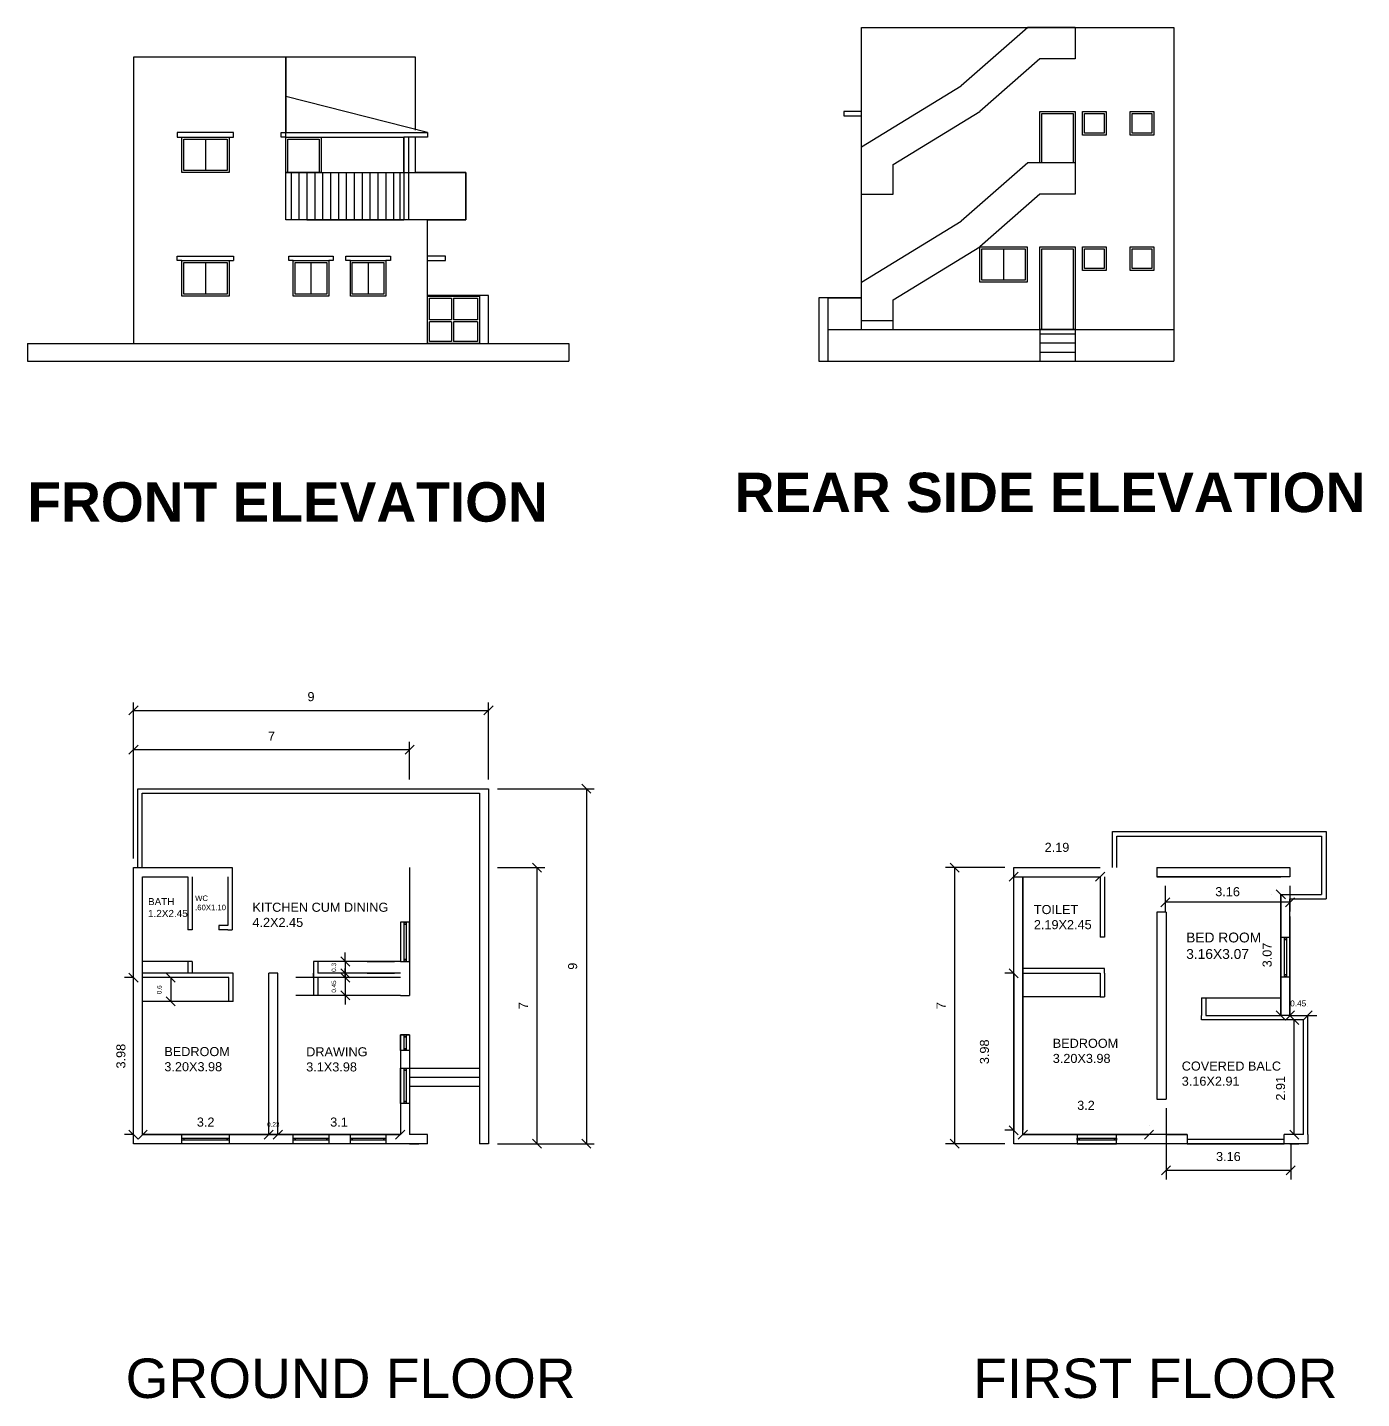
# Model space of a CAD drawing. Header units: metres. Extents: x 1729.3 to 1801.5, y 1634.4 to 1669.2.
# Drawn here: x 1729.34 to 1763.16, y 1634.41 to 1669.17 of the extents above; entities that cross this region are included whole.
import ezdxf

# ---------------------------------------------------------------- set-up
doc = ezdxf.new("R2010")
doc.units = ezdxf.units.M
for name, color, linetype in [('0.45', 3, 'Continuous'), ('BORDER', 1, 'Continuous'), ('DOOR', 4, 'Continuous'), ('ELE W', 2, 'Continuous'), ('grill', 171, 'Continuous'), ('PLAN W', 5, 'Continuous')]:
    doc.layers.add(name, color=color, linetype=linetype)
doc.styles.get("Standard").update_dxf_attribs({"font": 'arial.ttf'})
doc.dimstyles.new('ISO-25', dxfattribs={"dimtxt": 2.5, "dimasz": 2.5, "dimexe": 1.25, "dimexo": 0.625, "dimtad": 1, "dimtxsty": 'Standard', "dimcen": 2.5, "dimadec": 0, "dimazin": 0, "dimtfac": 1, "dimtmove": 0, "dimatfit": 3, "dimfxl": 1, "dimarcsym": 0})

# ---------------------------------------------------------------- blocks, each defined once
blk = doc.blocks.new('_Oblique')
at = {"color": 0, "linetype": 'ByBlock', "lineweight": -2}
blk.add_line((-0.5, -0.5), (0.5, 0.5), dxfattribs=at)
blk = doc.blocks.new('*D1')
at = {"color": 0, "lineweight": -2, "transparency": 16777216}
for p, q in [((1741.255, 1649.872), (1743.706, 1649.872)), ((1743.506, 1649.872), (1743.506, 1640.872)), ((1741.255, 1640.872), (1743.706, 1640.872))]:
    blk.add_line(p, q, dxfattribs=at)
at = {"layer": 'Defpoints', "color": 0, "transparency": 16777216}
for p in [(1741.025, 1649.872), (1741.025, 1640.872), (1743.506, 1640.872)]:
    blk.add_point(p, dxfattribs=at)
at = {"color": 0, "linetype": 'ByBlock', "lineweight": -2, "transparency": 16777216, "xscale": 0.23, "yscale": 0.23, "zscale": 0.23}
for p, rotation in [((1743.506, 1649.872), 90), ((1743.506, 1640.872), 270)]:
    blk.add_blockref('_Oblique', p, dxfattribs=dict(at, rotation=rotation))
at = {"color": 0, "transparency": 16777216, "insert": (1743.159, 1645.372), "char_height": 0.23, "attachment_point": 5, "rotation": 90}
blk.add_mtext('9', dxfattribs=at)
blk = doc.blocks.new('*D2')
at = {"color": 0, "lineweight": -2, "transparency": 16777216}
for p, q in [((1741.255, 1647.872), (1742.453, 1647.872)), ((1742.253, 1647.872), (1742.253, 1640.872)), ((1741.255, 1640.872), (1742.453, 1640.872))]:
    blk.add_line(p, q, dxfattribs=at)
at = {"layer": 'Defpoints', "color": 0, "transparency": 16777216}
for p in [(1741.025, 1647.872), (1741.025, 1640.872), (1742.253, 1640.872)]:
    blk.add_point(p, dxfattribs=at)
at = {"color": 0, "linetype": 'ByBlock', "lineweight": -2, "transparency": 16777216, "xscale": 0.23, "yscale": 0.23, "zscale": 0.23}
for p, rotation in [((1742.253, 1647.872), 90), ((1742.253, 1640.872), 270)]:
    blk.add_blockref('_Oblique', p, dxfattribs=dict(at, rotation=rotation))
at = {"color": 0, "transparency": 16777216, "insert": (1741.908, 1644.372), "char_height": 0.23, "attachment_point": 5, "rotation": 90}
blk.add_mtext('7', dxfattribs=at)
blk = doc.blocks.new('*D3')
at = {"color": 0, "lineweight": -2, "transparency": 16777216}
for p, q in [((1732.025, 1648.102), (1732.025, 1652.058)), ((1732.025, 1651.858), (1741.025, 1651.858)), ((1741.025, 1650.102), (1741.025, 1652.058))]:
    blk.add_line(p, q, dxfattribs=at)
at = {"layer": 'Defpoints', "color": 0, "transparency": 16777216}
for p in [(1741.025, 1651.858), (1741.025, 1649.872), (1732.025, 1647.872)]:
    blk.add_point(p, dxfattribs=at)
at = {"color": 0, "linetype": 'ByBlock', "lineweight": -2, "transparency": 16777216, "xscale": 0.23, "yscale": 0.23, "zscale": 0.23, "rotation": 180}
blk.add_blockref('_Oblique', (1732.025, 1651.858), dxfattribs=at)
at = {"color": 0, "linetype": 'ByBlock', "lineweight": -2, "transparency": 16777216, "xscale": 0.23, "yscale": 0.23, "zscale": 0.23}
blk.add_blockref('_Oblique', (1741.025, 1651.858), dxfattribs=at)
at = {"color": 0, "transparency": 16777216, "insert": (1736.525, 1652.205), "char_height": 0.23, "attachment_point": 5}
blk.add_mtext('9', dxfattribs=at)
blk = doc.blocks.new('*D4')
at = {"color": 0, "lineweight": -2, "transparency": 16777216}
for p, q in [((1732.025, 1650.102), (1732.025, 1651.062)), ((1739.025, 1650.862), (1732.025, 1650.862)), ((1739.025, 1650.102), (1739.025, 1651.062))]:
    blk.add_line(p, q, dxfattribs=at)
at = {"layer": 'Defpoints', "color": 0, "transparency": 16777216}
for p in [(1732.025, 1650.862), (1732.025, 1649.872), (1739.025, 1649.872)]:
    blk.add_point(p, dxfattribs=at)
at = {"color": 0, "linetype": 'ByBlock', "lineweight": -2, "transparency": 16777216, "xscale": 0.23, "yscale": 0.23, "zscale": 0.23, "rotation": 180}
blk.add_blockref('_Oblique', (1732.025, 1650.862), dxfattribs=at)
at = {"color": 0, "linetype": 'ByBlock', "lineweight": -2, "transparency": 16777216, "xscale": 0.23, "yscale": 0.23, "zscale": 0.23}
blk.add_blockref('_Oblique', (1739.025, 1650.862), dxfattribs=at)
at = {"color": 0, "transparency": 16777216, "insert": (1735.525, 1651.207), "char_height": 0.23, "attachment_point": 5}
blk.add_mtext('7', dxfattribs=at)
blk = doc.blocks.new('*D6')
at = {"color": 0, "lineweight": -2, "transparency": 16777216}
for p, q in [((1732.025, 1645.082), (1731.795, 1645.082)), ((1732.025, 1641.102), (1732.025, 1645.082)), ((1732.025, 1641.102), (1731.795, 1641.102))]:
    blk.add_line(p, q, dxfattribs=at)
at = {"layer": 'Defpoints', "color": 0, "transparency": 16777216}
for p in [(1732.025, 1645.082), (1732.255, 1645.082), (1732.255, 1641.102)]:
    blk.add_point(p, dxfattribs=at)
at = {"color": 0, "linetype": 'ByBlock', "lineweight": -2, "transparency": 16777216, "xscale": 0.23, "yscale": 0.23, "zscale": 0.23}
for p, rotation in [((1732.025, 1645.082), 90), ((1732.025, 1641.102), 270)]:
    blk.add_blockref('_Oblique', p, dxfattribs=dict(at, rotation=rotation))
at = {"color": 0, "transparency": 16777216, "insert": (1731.707, 1643.092), "char_height": 0.23, "attachment_point": 5, "rotation": 90}
blk.add_mtext('3.98', dxfattribs=at)
blk = doc.blocks.new('*D7')
at = {"color": 0, "lineweight": -2, "transparency": 16777216}
for p, q in [((1732.255, 1641.332), (1732.255, 1641.332)), ((1732.255, 1641.102), (1735.455, 1641.102)), ((1735.455, 1641.332), (1735.455, 1641.332))]:
    blk.add_line(p, q, dxfattribs=at)
at = {"layer": 'Defpoints', "color": 0, "transparency": 16777216}
for p in [(1732.255, 1641.102), (1735.455, 1641.102), (1735.455, 1641.102)]:
    blk.add_point(p, dxfattribs=at)
at = {"color": 0, "linetype": 'ByBlock', "lineweight": -2, "transparency": 16777216, "xscale": 0.23, "yscale": 0.23, "zscale": 0.23, "rotation": 180}
blk.add_blockref('_Oblique', (1732.255, 1641.102), dxfattribs=at)
at = {"color": 0, "linetype": 'ByBlock', "lineweight": -2, "transparency": 16777216, "xscale": 0.23, "yscale": 0.23, "zscale": 0.23}
blk.add_blockref('_Oblique', (1735.455, 1641.102), dxfattribs=at)
at = {"color": 0, "transparency": 16777216, "insert": (1733.855, 1641.419), "char_height": 0.23, "attachment_point": 5}
blk.add_mtext('3.2', dxfattribs=at)
blk = doc.blocks.new('*D8')
at = {"color": 0, "lineweight": -2, "transparency": 16777216}
for p, q in [((1735.455, 1641.102), (1735.225, 1641.102)), ((1735.455, 1641.102), (1735.455, 1641.332)), ((1735.455, 1641.102), (1735.685, 1641.102)), ((1735.685, 1641.332), (1735.685, 1641.332)), ((1735.685, 1641.102), (1735.915, 1641.102))]:
    blk.add_line(p, q, dxfattribs=at)
at = {"layer": 'Defpoints', "color": 0, "transparency": 16777216}
for p in [(1735.685, 1641.102), (1735.685, 1641.102), (1735.455, 1640.872)]:
    blk.add_point(p, dxfattribs=at)
at = {"color": 0, "linetype": 'ByBlock', "lineweight": -2, "transparency": 16777216, "xscale": 0.23, "yscale": 0.23, "zscale": 0.23}
blk.add_blockref('_Oblique', (1735.455, 1641.102), dxfattribs=at)
at = {"color": 0, "linetype": 'ByBlock', "lineweight": -2, "transparency": 16777216, "xscale": 0.23, "yscale": 0.23, "zscale": 0.23, "rotation": 180}
blk.add_blockref('_Oblique', (1735.685, 1641.102), dxfattribs=at)
at = {"color": 0, "transparency": 16777216, "insert": (1735.57, 1641.361), "char_height": 0.115, "attachment_point": 5}
blk.add_mtext('0.23', dxfattribs=at)
blk = doc.blocks.new('*D9')
at = {"color": 0, "lineweight": -2, "transparency": 16777216}
for p, q in [((1735.685, 1641.332), (1735.685, 1641.332)), ((1735.685, 1641.102), (1738.785, 1641.102)), ((1738.785, 1641.332), (1738.785, 1641.332))]:
    blk.add_line(p, q, dxfattribs=at)
at = {"layer": 'Defpoints', "color": 0, "transparency": 16777216}
for p in [(1735.685, 1641.102), (1738.785, 1641.102), (1738.785, 1641.102)]:
    blk.add_point(p, dxfattribs=at)
at = {"color": 0, "linetype": 'ByBlock', "lineweight": -2, "transparency": 16777216, "xscale": 0.23, "yscale": 0.23, "zscale": 0.23, "rotation": 180}
blk.add_blockref('_Oblique', (1735.685, 1641.102), dxfattribs=at)
at = {"color": 0, "linetype": 'ByBlock', "lineweight": -2, "transparency": 16777216, "xscale": 0.23, "yscale": 0.23, "zscale": 0.23}
blk.add_blockref('_Oblique', (1738.785, 1641.102), dxfattribs=at)
at = {"color": 0, "transparency": 16777216, "insert": (1737.235, 1641.419), "char_height": 0.23, "attachment_point": 5}
blk.add_mtext('3.1', dxfattribs=at)
blk = doc.blocks.new('*D10')
at = {"color": 0, "lineweight": -2, "transparency": 16777216}
for p, q in [((1732.755, 1645.082), (1732.738, 1645.082)), ((1732.968, 1645.082), (1732.968, 1644.482)), ((1732.755, 1644.482), (1732.738, 1644.482))]:
    blk.add_line(p, q, dxfattribs=at)
at = {"layer": 'Defpoints', "color": 0, "transparency": 16777216}
for p in [(1732.985, 1645.082), (1732.968, 1644.482), (1732.985, 1644.482)]:
    blk.add_point(p, dxfattribs=at)
at = {"color": 0, "linetype": 'ByBlock', "lineweight": -2, "transparency": 16777216, "xscale": 0.23, "yscale": 0.23, "zscale": 0.23}
for p, rotation in [((1732.968, 1645.082), 90), ((1732.968, 1644.482), 270)]:
    blk.add_blockref('_Oblique', p, dxfattribs=dict(at, rotation=rotation))
at = {"color": 0, "transparency": 16777216, "insert": (1732.68, 1644.775), "char_height": 0.115, "attachment_point": 5, "rotation": 90}
blk.add_mtext('0.6', dxfattribs=at)
blk = doc.blocks.new('*D11')
at = {"color": 0, "lineweight": -2, "transparency": 16777216}
for p, q in [((1737.395, 1645.082), (1737.395, 1645.312)), ((1736.77, 1645.082), (1736.145, 1645.082)), ((1737.395, 1645.082), (1737.395, 1644.632)), ((1736.77, 1644.632), (1736.145, 1644.632)), ((1737.395, 1644.632), (1737.395, 1644.402))]:
    blk.add_line(p, q, dxfattribs=at)
at = {"layer": 'Defpoints', "color": 0, "transparency": 16777216}
for p in [(1737.395, 1645.082), (1737.395, 1644.632), (1737.395, 1644.632)]:
    blk.add_point(p, dxfattribs=at)
at = {"color": 0, "linetype": 'ByBlock', "lineweight": -2, "transparency": 16777216, "xscale": 0.23, "yscale": 0.23, "zscale": 0.23}
for p, rotation in [((1737.395, 1645.082), 270), ((1737.395, 1644.632), 90)]:
    blk.add_blockref('_Oblique', p, dxfattribs=dict(at, rotation=rotation))
at = {"color": 0, "transparency": 16777216, "insert": (1737.106, 1644.857), "char_height": 0.115, "attachment_point": 5, "rotation": 90}
blk.add_mtext('0.45', dxfattribs=at)
blk = doc.blocks.new('*D12')
at = {"color": 0, "lineweight": -2, "transparency": 16777216}
for p, q in [((1737.395, 1645.492), (1737.395, 1645.722)), ((1737.395, 1645.492), (1737.395, 1645.192)), ((1737.947, 1645.492), (1738.645, 1645.492)), ((1737.395, 1645.192), (1737.395, 1644.962)), ((1737.947, 1645.192), (1738.645, 1645.192))]:
    blk.add_line(p, q, dxfattribs=at)
at = {"layer": 'Defpoints', "color": 0, "transparency": 16777216}
for p in [(1737.322, 1645.492), (1737.322, 1645.192), (1737.395, 1645.192)]:
    blk.add_point(p, dxfattribs=at)
at = {"color": 0, "linetype": 'ByBlock', "lineweight": -2, "transparency": 16777216, "xscale": 0.23, "yscale": 0.23, "zscale": 0.23}
for p, rotation in [((1737.395, 1645.492), 270), ((1737.395, 1645.192), 90)]:
    blk.add_blockref('_Oblique', p, dxfattribs=dict(at, rotation=rotation))
at = {"color": 0, "transparency": 16777216, "insert": (1737.106, 1645.342), "char_height": 0.115, "attachment_point": 5, "rotation": 90}
blk.add_mtext('0.3', dxfattribs=at)
blk = doc.blocks.new('*D14')
at = {"color": 0, "lineweight": -2, "transparency": 16777216}
for p, q in [((1761.341, 1644.352), (1761.341, 1644.352)), ((1761.791, 1644.352), (1761.791, 1644.352)), ((1761.341, 1644.122), (1761.111, 1644.122)), ((1761.341, 1644.122), (1761.791, 1644.122)), ((1761.791, 1644.122), (1762.021, 1644.122))]:
    blk.add_line(p, q, dxfattribs=at)
at = {"layer": 'Defpoints', "color": 0, "transparency": 16777216}
for p in [(1761.341, 1644.122), (1761.791, 1644.122), (1761.791, 1644.122)]:
    blk.add_point(p, dxfattribs=at)
at = {"color": 0, "linetype": 'ByBlock', "lineweight": -2, "transparency": 16777216, "xscale": 0.23, "yscale": 0.23, "zscale": 0.23}
blk.add_blockref('_Oblique', (1761.341, 1644.122), dxfattribs=at)
at = {"color": 0, "linetype": 'ByBlock', "lineweight": -2, "transparency": 16777216, "xscale": 0.23, "yscale": 0.23, "zscale": 0.23, "rotation": 180}
blk.add_blockref('_Oblique', (1761.791, 1644.122), dxfattribs=at)
at = {"color": 0, "transparency": 16777216, "insert": (1761.551, 1644.428), "char_height": 0.15, "attachment_point": 5}
blk.add_mtext('0.45', dxfattribs=at)
blk = doc.blocks.new('*D15')
at = {"color": 0, "lineweight": -2, "transparency": 16777216}
for p, q in [((1758.201, 1641.772), (1758.201, 1639.969)), ((1761.361, 1640.872), (1761.361, 1639.969)), ((1758.201, 1640.199), (1761.361, 1640.199))]:
    blk.add_line(p, q, dxfattribs=at)
at = {"layer": 'Defpoints', "color": 0, "transparency": 16777216}
for p in [(1758.201, 1642.002), (1761.361, 1641.102), (1761.361, 1640.199)]:
    blk.add_point(p, dxfattribs=at)
at = {"color": 0, "linetype": 'ByBlock', "lineweight": -2, "transparency": 16777216, "xscale": 0.23, "yscale": 0.23, "zscale": 0.23, "rotation": 180}
blk.add_blockref('_Oblique', (1758.201, 1640.199), dxfattribs=at)
at = {"color": 0, "linetype": 'ByBlock', "lineweight": -2, "transparency": 16777216, "xscale": 0.23, "yscale": 0.23, "zscale": 0.23}
blk.add_blockref('_Oblique', (1761.361, 1640.199), dxfattribs=at)
at = {"color": 0, "transparency": 16777216, "insert": (1759.781, 1640.546), "char_height": 0.23, "attachment_point": 5}
blk.add_mtext('3.16', dxfattribs=at)
blk = doc.blocks.new('*D16')
at = {"color": 0, "lineweight": -2, "transparency": 16777216}
for p, q in [((1761.451, 1644.012), (1761.221, 1644.012)), ((1761.451, 1641.102), (1761.451, 1644.012)), ((1761.451, 1641.102), (1761.221, 1641.102))]:
    blk.add_line(p, q, dxfattribs=at)
at = {"layer": 'Defpoints', "color": 0, "transparency": 16777216}
for p in [(1761.451, 1644.012), (1761.681, 1644.012), (1761.681, 1641.102)]:
    blk.add_point(p, dxfattribs=at)
at = {"color": 0, "linetype": 'ByBlock', "lineweight": -2, "transparency": 16777216, "xscale": 0.23, "yscale": 0.23, "zscale": 0.23}
for p, rotation in [((1761.451, 1644.012), 90), ((1761.451, 1641.102), 270)]:
    blk.add_blockref('_Oblique', p, dxfattribs=dict(at, rotation=rotation))
at = {"color": 0, "transparency": 16777216, "insert": (1761.104, 1642.278), "char_height": 0.23, "attachment_point": 5, "rotation": 90}
blk.add_mtext('2.91', dxfattribs=at)
blk = doc.blocks.new('*D17')
at = {"color": 0, "lineweight": -2, "transparency": 16777216}
for p, q in [((1754.111, 1647.872), (1752.612, 1647.872)), ((1752.842, 1647.872), (1752.842, 1640.872)), ((1754.111, 1640.872), (1752.612, 1640.872))]:
    blk.add_line(p, q, dxfattribs=at)
at = {"layer": 'Defpoints', "color": 0, "transparency": 16777216}
for p in [(1754.341, 1647.872), (1752.842, 1640.872), (1754.341, 1640.872)]:
    blk.add_point(p, dxfattribs=at)
at = {"color": 0, "linetype": 'ByBlock', "lineweight": -2, "transparency": 16777216, "xscale": 0.23, "yscale": 0.23, "zscale": 0.23}
for p, rotation in [((1752.842, 1647.872), 90), ((1752.842, 1640.872), 270)]:
    blk.add_blockref('_Oblique', p, dxfattribs=dict(at, rotation=rotation))
at = {"color": 0, "transparency": 16777216, "insert": (1752.497, 1644.372), "char_height": 0.23, "attachment_point": 5, "rotation": 90}
blk.add_mtext('7', dxfattribs=at)
blk = doc.blocks.new('*D18')
at = {"color": 0, "lineweight": -2, "transparency": 16777216}
for p, q in [((1760.881, 1647.192), (1760.881, 1647.192)), ((1761.111, 1644.122), (1761.111, 1647.192)), ((1760.881, 1644.122), (1760.881, 1644.122))]:
    blk.add_line(p, q, dxfattribs=at)
at = {"layer": 'Defpoints', "color": 0, "transparency": 16777216}
for p in [(1761.111, 1647.192), (1761.111, 1647.192), (1761.111, 1644.122)]:
    blk.add_point(p, dxfattribs=at)
at = {"color": 0, "linetype": 'ByBlock', "lineweight": -2, "transparency": 16777216, "xscale": 0.23, "yscale": 0.23, "zscale": 0.23}
for p, rotation in [((1761.111, 1647.192), 90), ((1761.111, 1644.122), 270)]:
    blk.add_blockref('_Oblique', p, dxfattribs=dict(at, rotation=rotation))
at = {"color": 0, "transparency": 16777216, "insert": (1760.764, 1645.657), "char_height": 0.23, "attachment_point": 5, "rotation": 90}
blk.add_mtext('3.07', dxfattribs=at)
blk = doc.blocks.new('*D19')
at = {"color": 0, "lineweight": -2, "transparency": 16777216}
for p, q in [((1758.181, 1647.412), (1758.181, 1646.762)), ((1761.341, 1647.412), (1761.341, 1646.762)), ((1761.341, 1646.992), (1758.181, 1646.992))]:
    blk.add_line(p, q, dxfattribs=at)
at = {"layer": 'Defpoints', "color": 0, "transparency": 16777216}
for p in [(1758.181, 1647.642), (1761.341, 1647.642), (1758.181, 1646.992)]:
    blk.add_point(p, dxfattribs=at)
at = {"color": 0, "linetype": 'ByBlock', "lineweight": -2, "transparency": 16777216, "xscale": 0.23, "yscale": 0.23, "zscale": 0.23, "rotation": 180}
blk.add_blockref('_Oblique', (1758.181, 1646.992), dxfattribs=at)
at = {"color": 0, "linetype": 'ByBlock', "lineweight": -2, "transparency": 16777216, "xscale": 0.23, "yscale": 0.23, "zscale": 0.23}
blk.add_blockref('_Oblique', (1761.341, 1646.992), dxfattribs=at)
at = {"color": 0, "transparency": 16777216, "insert": (1759.761, 1647.26), "char_height": 0.23, "attachment_point": 5}
blk.add_mtext('3.16', dxfattribs=at)
blk = doc.blocks.new('*D20')
at = {"color": 0, "lineweight": -2, "transparency": 16777216}
for p, q in [((1754.341, 1647.872), (1754.341, 1647.872)), ((1756.531, 1647.872), (1756.531, 1647.872)), ((1754.341, 1647.642), (1756.531, 1647.642))]:
    blk.add_line(p, q, dxfattribs=at)
at = {"layer": 'Defpoints', "color": 0, "transparency": 16777216}
for p in [(1754.341, 1647.642), (1756.531, 1647.642), (1756.531, 1647.642)]:
    blk.add_point(p, dxfattribs=at)
at = {"color": 0, "linetype": 'ByBlock', "lineweight": -2, "transparency": 16777216, "xscale": 0.23, "yscale": 0.23, "zscale": 0.23, "rotation": 180}
blk.add_blockref('_Oblique', (1754.341, 1647.642), dxfattribs=at)
at = {"color": 0, "linetype": 'ByBlock', "lineweight": -2, "transparency": 16777216, "xscale": 0.23, "yscale": 0.23, "zscale": 0.23}
blk.add_blockref('_Oblique', (1756.531, 1647.642), dxfattribs=at)
at = {"color": 0, "transparency": 16777216, "insert": (1755.436, 1648.384), "char_height": 0.23, "attachment_point": 5}
blk.add_mtext('2.19', dxfattribs=at)
blk = doc.blocks.new('*D21')
at = {"color": 0, "lineweight": -2, "transparency": 16777216}
for p, q in [((1754.571, 1641.332), (1754.571, 1641.332)), ((1754.571, 1641.102), (1757.771, 1641.102)), ((1757.771, 1641.332), (1757.771, 1641.332))]:
    blk.add_line(p, q, dxfattribs=at)
at = {"layer": 'Defpoints', "color": 0, "transparency": 16777216}
for p in [(1754.571, 1641.102), (1757.771, 1641.102), (1757.771, 1641.102)]:
    blk.add_point(p, dxfattribs=at)
at = {"color": 0, "linetype": 'ByBlock', "lineweight": -2, "transparency": 16777216, "xscale": 0.23, "yscale": 0.23, "zscale": 0.23, "rotation": 180}
blk.add_blockref('_Oblique', (1754.571, 1641.102), dxfattribs=at)
at = {"color": 0, "linetype": 'ByBlock', "lineweight": -2, "transparency": 16777216, "xscale": 0.23, "yscale": 0.23, "zscale": 0.23}
blk.add_blockref('_Oblique', (1757.771, 1641.102), dxfattribs=at)
at = {"color": 0, "transparency": 16777216, "insert": (1756.171, 1641.844), "char_height": 0.23, "attachment_point": 5}
blk.add_mtext('3.2', dxfattribs=at)
blk = doc.blocks.new('*D22')
at = {"color": 0, "lineweight": -2, "transparency": 16777216}
for p, q in [((1754.341, 1645.192), (1754.111, 1645.192)), ((1754.341, 1645.192), (1754.341, 1641.212)), ((1754.341, 1641.212), (1754.111, 1641.212))]:
    blk.add_line(p, q, dxfattribs=at)
at = {"layer": 'Defpoints', "color": 0, "transparency": 16777216}
for p in [(1754.571, 1645.192), (1754.341, 1641.212), (1754.571, 1641.212)]:
    blk.add_point(p, dxfattribs=at)
at = {"color": 0, "linetype": 'ByBlock', "lineweight": -2, "transparency": 16777216, "xscale": 0.23, "yscale": 0.23, "zscale": 0.23}
for p, rotation in [((1754.341, 1645.192), 90), ((1754.341, 1641.212), 270)]:
    blk.add_blockref('_Oblique', p, dxfattribs=dict(at, rotation=rotation))
at = {"color": 0, "transparency": 16777216, "insert": (1753.599, 1643.202), "char_height": 0.23, "attachment_point": 5, "rotation": 90}
blk.add_mtext('3.98', dxfattribs=at)

msp = doc.modelspace()

# ---------------------------------------------------------------- linework, layer by layer
for p, q in [((1735.885, 1668.422), (1732.025, 1668.422)), ((1732.025, 1668.422), (1732.025, 1661.162)), ((1735.885, 1667.422), (1735.885, 1668.422)), ((1735.885, 1665.492), (1735.885, 1667.422)), ((1735.885, 1667.257), (1735.885, 1666.507)), ((1735.885, 1667.257), (1735.885, 1666.507)), ((1735.77, 1666.392), (1735.77, 1666.507)), ((1735.77, 1666.507), (1739.475, 1666.507)), ((1739.475, 1666.507), (1739.475, 1666.392)), ((1735.885, 1666.392), (1735.77, 1666.392)), ((1736.785, 1666.392), (1738.877, 1666.392)), ((1738.877, 1666.392), (1738.877, 1665.492)), ((1739.475, 1666.392), (1738.877, 1666.392)), ((1738.877, 1665.492), (1738.877, 1666.392)), ((1739.176, 1665.492), (1739.475, 1665.492)), ((1739.475, 1665.492), (1739.475, 1665.492)), ((1739.475, 1665.492), (1740.447, 1665.492)), ((1740.447, 1665.492), (1740.447, 1664.292)), ((1740.447, 1664.292), (1738.877, 1664.292)), ((1749.399, 1662.318), (1749.399, 1660.712)), ((1750.484, 1662.318), (1749.399, 1662.318)), ((1749.629, 1662.318), (1749.629, 1660.712)), ((1749.629, 1661.515), (1758.399, 1661.512)), ((1754.999, 1661.512), (1754.999, 1660.712)), ((1754.999, 1661.402), (1755.899, 1661.402)), ((1755.899, 1661.512), (1755.899, 1660.712)), ((1758.399, 1661.512), (1758.399, 1660.712)), ((1754.999, 1661.172), (1755.899, 1661.172)), ((1754.999, 1660.942), (1755.899, 1660.942)), ((1754.999, 1660.712), (1755.899, 1660.712)), ((1732.133, 1649.872), (1741.025, 1649.872)), ((1732.133, 1647.872), (1732.133, 1649.872)), ((1732.243, 1647.872), (1732.243, 1649.762)), ((1732.243, 1649.762), (1740.795, 1649.762)), ((1740.795, 1649.762), (1740.795, 1640.872)), ((1741.025, 1649.872), (1741.025, 1640.872)), ((1756.843, 1648.787), (1758.581, 1648.787)), ((1756.843, 1647.872), (1756.843, 1648.787)), ((1758.581, 1648.787), (1762.256, 1648.787)), ((1762.256, 1648.787), (1762.256, 1647.082)), ((1756.953, 1647.872), (1756.953, 1648.672)), ((1756.953, 1648.672), (1758.581, 1648.672)), ((1758.581, 1648.672), (1762.141, 1648.672)), ((1762.141, 1648.672), (1762.141, 1647.192)), ((1732.025, 1640.872), (1732.025, 1647.872)), ((1732.025, 1647.872), (1734.525, 1647.872)), ((1734.525, 1647.872), (1734.525, 1646.292)), ((1739.025, 1647.872), (1739.025, 1644.632)), ((1754.341, 1640.872), (1754.341, 1647.872)), ((1754.341, 1647.872), (1756.531, 1647.872)), ((1757.971, 1647.872), (1761.341, 1647.872)), ((1757.971, 1647.872), (1757.971, 1647.642)), ((1761.341, 1647.872), (1761.341, 1647.642)), ((1732.255, 1647.642), (1733.405, 1647.642)), ((1732.255, 1641.102), (1732.255, 1647.642)), ((1733.405, 1647.642), (1733.405, 1646.292)), ((1733.515, 1647.642), (1733.515, 1646.292)), ((1734.415, 1647.642), (1734.415, 1646.402)), ((1734.525, 1647.642), (1734.525, 1646.292)), ((1754.571, 1641.102), (1754.571, 1647.642)), ((1754.571, 1647.642), (1754.571, 1645.192)), ((1756.531, 1647.642), (1756.531, 1646.112)), ((1756.641, 1647.642), (1756.641, 1646.112)), ((1757.971, 1647.642), (1761.111, 1647.642)), ((1761.341, 1647.642), (1757.971, 1647.642)), ((1761.341, 1647.642), (1758.181, 1647.642)), ((1761.111, 1647.192), (1761.111, 1644.122)), ((1761.111, 1647.192), (1762.141, 1647.192)), ((1761.341, 1644.122), (1761.341, 1647.082)), ((1761.341, 1647.082), (1762.256, 1647.082)), ((1757.971, 1646.742), (1757.971, 1642.002)), ((1758.201, 1646.742), (1757.971, 1646.742)), ((1758.201, 1646.742), (1758.201, 1642.002)), ((1761.341, 1646.632), (1761.341, 1644.122)), ((1733.515, 1646.292), (1733.405, 1646.292)), ((1734.415, 1646.402), (1734.185, 1646.402)), ((1734.185, 1646.402), (1734.185, 1646.292)), ((1734.415, 1646.292), (1734.185, 1646.292)), ((1734.415, 1646.292), (1734.525, 1646.292)), ((1756.641, 1646.112), (1756.531, 1646.112)), ((1733.515, 1645.492), (1732.255, 1645.492)), ((1733.405, 1645.492), (1733.405, 1645.192)), ((1733.515, 1645.492), (1733.515, 1645.192)), ((1738.795, 1645.492), (1736.585, 1645.492)), ((1736.585, 1645.492), (1736.585, 1644.632)), ((1736.695, 1645.492), (1736.695, 1645.192)), ((1756.641, 1645.312), (1754.571, 1645.312)), ((1756.641, 1645.192), (1756.641, 1645.312)), ((1734.555, 1645.192), (1732.255, 1645.192)), ((1734.445, 1645.082), (1732.255, 1645.082)), ((1734.445, 1644.482), (1734.445, 1645.082)), ((1734.555, 1645.082), (1734.555, 1645.192)), ((1734.555, 1644.482), (1734.555, 1645.082)), ((1735.455, 1641.102), (1735.455, 1645.192)), ((1735.685, 1645.192), (1735.455, 1645.192)), ((1735.685, 1641.102), (1735.685, 1645.192)), ((1736.585, 1645.082), (1736.585, 1645.192)), ((1738.795, 1645.192), (1736.695, 1645.192)), ((1738.795, 1645.082), (1736.695, 1645.082)), ((1736.695, 1645.082), (1736.695, 1644.632)), ((1754.571, 1645.192), (1756.531, 1645.192)), ((1754.571, 1645.192), (1754.571, 1641.212)), ((1756.531, 1645.192), (1756.531, 1644.592)), ((1756.641, 1645.192), (1756.641, 1644.592)), ((1738.795, 1644.632), (1736.585, 1644.632)), ((1738.795, 1644.632), (1739.025, 1644.632)), ((1756.531, 1644.592), (1754.571, 1644.592)), ((1756.531, 1644.592), (1756.641, 1644.592)), ((1759.101, 1644.572), (1761.111, 1644.572)), ((1759.101, 1644.572), (1759.101, 1644.122)), ((1759.211, 1644.572), (1759.211, 1644.122)), ((1734.555, 1644.482), (1732.255, 1644.482)), ((1759.101, 1644.012), (1759.101, 1644.122)), ((1761.681, 1644.012), (1759.101, 1644.012)), ((1759.211, 1644.122), (1761.111, 1644.122)), ((1759.211, 1644.122), (1761.111, 1644.122)), ((1761.341, 1644.122), (1761.791, 1644.122)), ((1761.681, 1641.102), (1761.681, 1644.012)), ((1761.791, 1641.102), (1761.791, 1644.122)), ((1739.025, 1643.632), (1738.795, 1643.632)), ((1738.795, 1643.632), (1738.795, 1641.102)), ((1739.025, 1643.632), (1739.025, 1641.102)), ((1739.025, 1642.789), (1740.795, 1642.789)), ((1739.025, 1642.559), (1740.795, 1642.559)), ((1739.025, 1642.329), (1740.795, 1642.329)), ((1757.971, 1642.002), (1758.201, 1642.002)), ((1738.795, 1641.102), (1732.255, 1641.102)), ((1735.685, 1641.102), (1738.795, 1641.102)), ((1739.482, 1641.102), (1739.025, 1641.102)), ((1739.482, 1640.872), (1739.482, 1641.102)), ((1757.971, 1641.102), (1754.571, 1641.102)), ((1758.201, 1641.102), (1757.971, 1641.102)), ((1758.736, 1641.102), (1758.201, 1641.102)), ((1758.201, 1641.102), (1758.736, 1641.102)), ((1758.736, 1641.102), (1758.736, 1640.872)), ((1761.681, 1641.102), (1761.194, 1641.102)), ((1761.194, 1640.872), (1761.194, 1641.102)), ((1761.681, 1641.102), (1761.681, 1641.102)), ((1761.791, 1641.102), (1761.791, 1640.872)), ((1739.482, 1640.872), (1732.025, 1640.872)), ((1739.025, 1640.872), (1739.255, 1640.872)), ((1739.025, 1640.872), (1739.255, 1640.872)), ((1741.025, 1640.872), (1740.795, 1640.872)), ((1761.791, 1640.872), (1754.341, 1640.872)), ((1761.194, 1640.982), (1758.736, 1640.982)), ((1758.736, 1640.872), (1761.194, 1640.872)), ((1761.341, 1640.872), (1761.571, 1640.872)), ((1761.341, 1640.872), (1761.571, 1640.872))]:
    msp.add_line(p, q)
at = {"layer": '0.45'}
for p, q in [((1749.629, 1661.512), (1758.399, 1661.512)), ((1729.337, 1661.162), (1743.065, 1661.162)), ((1729.337, 1661.162), (1729.337, 1660.712)), ((1743.065, 1661.162), (1743.065, 1660.712)), ((1729.337, 1660.712), (1743.065, 1660.712)), ((1749.399, 1660.712), (1754.999, 1660.712)), ((1755.899, 1660.712), (1758.399, 1660.712))]:
    msp.add_line(p, q, dxfattribs=at)
at = {"layer": '0.45', "color": 4}
msp.add_lwpolyline([(1754.999, 1663.612), (1755.899, 1663.612), (1755.899, 1661.512), (1754.999, 1661.512)], close=True, dxfattribs=at)
msp.add_lwpolyline([(1755.049, 1661.512), (1755.049, 1663.562), (1755.849, 1663.562), (1755.849, 1661.512)], dxfattribs=at)
at = {"layer": 'BORDER'}
for p, q in [((1750.484, 1661.512), (1750.484, 1669.172)), ((1750.484, 1669.172), (1758.399, 1669.172)), ((1758.399, 1669.172), (1758.399, 1661.512)), ((1739.176, 1668.422), (1732.025, 1668.422)), ((1732.025, 1668.422), (1732.025, 1661.162)), ((1735.885, 1668.422), (1735.885, 1666.507)), ((1739.176, 1666.569), (1739.176, 1668.422)), ((1739.176, 1665.492), (1739.176, 1666.392)), ((1740.447, 1665.492), (1739.176, 1665.492)), ((1740.447, 1664.292), (1740.447, 1665.492)), ((1739.482, 1662.375), (1739.482, 1664.292)), ((1739.482, 1664.292), (1740.447, 1664.292)), ((1741.025, 1662.375), (1739.482, 1662.375)), ((1741.025, 1661.162), (1741.025, 1662.375))]:
    msp.add_line(p, q, dxfattribs=at)
at = {"layer": 'BORDER', "color": 0}
for p, q in [((1739.475, 1666.507), (1735.885, 1667.422)), ((1738.996, 1666.392), (1738.996, 1664.292)), ((1738.877, 1665.492), (1739.176, 1665.492))]:
    msp.add_line(p, q, dxfattribs=at)
at = {"layer": 'DOOR', "color": 0}
for p, q in [((1739.482, 1662.362), (1739.482, 1664.292)), ((1741.025, 1661.162), (1741.025, 1662.375))]:
    msp.add_line(p, q, dxfattribs=at)
at = {"layer": 'DOOR'}
for p, q in [((1739.482, 1662.375), (1739.482, 1664.292)), ((1741.025, 1662.375), (1739.482, 1662.375)), ((1740.089, 1662.312), (1740.089, 1661.762)), ((1740.139, 1662.312), (1740.139, 1661.762)), ((1740.089, 1661.762), (1739.532, 1661.762)), ((1740.089, 1661.712), (1739.532, 1661.712)), ((1740.089, 1661.712), (1740.089, 1661.212)), ((1740.745, 1661.762), (1740.139, 1661.762)), ((1740.745, 1661.712), (1740.139, 1661.712)), ((1740.139, 1661.712), (1740.139, 1661.212))]:
    msp.add_line(p, q, dxfattribs=at)
for points in [[(1754.999, 1667.042), (1755.899, 1667.042), (1755.899, 1665.742), (1754.999, 1665.742)], [(1735.885, 1666.392), (1736.785, 1666.392), (1736.785, 1665.492), (1735.885, 1665.492)], [(1739.482, 1662.362), (1740.795, 1662.362), (1740.795, 1661.162), (1739.482, 1661.162)]]:
    msp.add_lwpolyline(points, close=True, dxfattribs=at)
for points in [[(1755.049, 1665.742), (1755.049, 1666.992), (1755.849, 1666.992), (1755.849, 1665.742)], [(1735.935, 1665.492), (1735.935, 1666.342), (1736.735, 1666.342), (1736.735, 1665.492)], [(1739.532, 1661.762), (1739.532, 1662.312), (1740.089, 1662.312)], [(1740.139, 1662.312), (1740.745, 1662.312), (1740.745, 1661.762)], [(1740.089, 1661.212), (1739.532, 1661.212), (1739.532, 1661.712)], [(1740.745, 1661.712), (1740.745, 1661.212), (1740.139, 1661.212)]]:
    msp.add_lwpolyline(points, dxfattribs=at)
at = {"layer": 'ELE W'}
for p, q in [((1750.484, 1667.042), (1750.034, 1667.042)), ((1750.034, 1667.042), (1750.034, 1666.927)), ((1750.034, 1666.927), (1750.484, 1666.927)), ((1754.08, 1663.562), (1754.08, 1662.762)), ((1749.629, 1662.318), (1750.484, 1662.318))]:
    msp.add_line(p, q, dxfattribs=at)
at = {"layer": 'ELE W', "color": 5}
for p, q in [((1733.25, 1666.507), (1733.135, 1666.507)), ((1733.135, 1666.507), (1733.135, 1666.392)), ((1734.565, 1666.507), (1733.25, 1666.507)), ((1734.565, 1666.392), (1734.565, 1666.507)), ((1733.135, 1666.392), (1733.25, 1666.392)), ((1733.85, 1666.342), (1733.85, 1665.542)), ((1734.45, 1666.392), (1734.565, 1666.392)), ((1734.45, 1663.377), (1734.565, 1663.377)), ((1735.96, 1663.262), (1735.96, 1663.372)), ((1735.96, 1663.372), (1736.975, 1663.372)), ((1736.975, 1663.372), (1737.09, 1663.372)), ((1737.09, 1663.372), (1737.09, 1663.262)), ((1737.408, 1663.262), (1737.408, 1663.377)), ((1737.408, 1663.377), (1738.423, 1663.377)), ((1738.423, 1663.377), (1738.538, 1663.377)), ((1738.538, 1663.377), (1738.538, 1663.262)), ((1739.932, 1663.377), (1739.482, 1663.377)), ((1739.932, 1663.262), (1739.932, 1663.377)), ((1733.25, 1663.262), (1733.135, 1663.262)), ((1733.85, 1663.212), (1733.85, 1662.412)), ((1734.45, 1663.262), (1734.565, 1663.262)), ((1736.075, 1663.262), (1735.96, 1663.262)), ((1736.525, 1663.212), (1736.525, 1662.412)), ((1737.09, 1663.262), (1736.975, 1663.262)), ((1737.523, 1663.262), (1737.408, 1663.262)), ((1737.973, 1663.212), (1737.973, 1662.412)), ((1738.538, 1663.262), (1738.423, 1663.262)), ((1739.482, 1663.262), (1739.932, 1663.262))]:
    msp.add_line(p, q, dxfattribs=at)
at = {"layer": 'ELE W'}
for points in [[(1756.084, 1667.042), (1756.684, 1667.042), (1756.684, 1666.442), (1756.084, 1666.442)], [(1756.134, 1666.992), (1756.634, 1666.992), (1756.634, 1666.492), (1756.134, 1666.492)], [(1757.294, 1667.042), (1757.894, 1667.042), (1757.894, 1666.442), (1757.294, 1666.442)], [(1757.344, 1666.992), (1757.844, 1666.992), (1757.844, 1666.492), (1757.344, 1666.492)], [(1756.084, 1663.612), (1756.684, 1663.612), (1756.684, 1663.012), (1756.084, 1663.012)], [(1756.134, 1663.562), (1756.634, 1663.562), (1756.634, 1663.062), (1756.134, 1663.062)], [(1757.294, 1663.612), (1757.894, 1663.612), (1757.894, 1663.012), (1757.294, 1663.012)], [(1757.344, 1663.562), (1757.844, 1663.562), (1757.844, 1663.062), (1757.344, 1663.062)]]:
    msp.add_lwpolyline(points, close=True, dxfattribs=at)
at = {"layer": 'ELE W', "color": 5}
for points in [[(1733.25, 1666.392), (1734.45, 1666.392), (1734.45, 1665.492), (1733.25, 1665.492)], [(1733.3, 1666.342), (1734.4, 1666.342), (1734.4, 1665.542), (1733.3, 1665.542)], [(1733.25, 1663.262), (1734.45, 1663.262), (1734.45, 1662.362), (1733.25, 1662.362)], [(1733.3, 1663.212), (1734.4, 1663.212), (1734.4, 1662.412), (1733.3, 1662.412)], [(1736.075, 1663.262), (1736.975, 1663.262), (1736.975, 1662.362), (1736.075, 1662.362)], [(1736.125, 1663.212), (1736.925, 1663.212), (1736.925, 1662.412), (1736.125, 1662.412)], [(1737.523, 1663.262), (1738.423, 1663.262), (1738.423, 1662.362), (1737.523, 1662.362)], [(1737.573, 1663.212), (1738.373, 1663.212), (1738.373, 1662.412), (1737.573, 1662.412)]]:
    msp.add_lwpolyline(points, close=True, dxfattribs=at)
msp.add_lwpolyline([(1733.135, 1663.262), (1733.135, 1663.377), (1734.565, 1663.377), (1734.565, 1663.262)], dxfattribs=at)
at = {"layer": 'ELE W', "color": 2}
for points in [[(1753.48, 1663.612), (1754.68, 1663.612), (1754.68, 1662.712), (1753.48, 1662.712)], [(1753.53, 1663.562), (1754.63, 1663.562), (1754.63, 1662.762), (1753.53, 1662.762)]]:
    msp.add_lwpolyline(points, close=True, dxfattribs=at)
at = {"layer": 'grill'}
for p, q in [((1754.698, 1669.172), (1753.004, 1667.688)), ((1755.899, 1669.172), (1754.698, 1669.172)), ((1755.899, 1669.172), (1755.899, 1668.372)), ((1754.999, 1668.372), (1753.48, 1667.042)), ((1755.899, 1668.372), (1754.999, 1668.372)), ((1750.484, 1666.141), (1753.004, 1667.688)), ((1751.284, 1665.693), (1753.48, 1667.042)), ((1750.484, 1664.942), (1750.484, 1666.141)), ((1754.698, 1665.742), (1753.004, 1664.258)), ((1755.899, 1665.742), (1754.698, 1665.742)), ((1755.899, 1665.742), (1755.899, 1664.942)), ((1736.02, 1665.492), (1736.02, 1664.292)), ((1736.22, 1665.492), (1736.22, 1664.292)), ((1736.42, 1665.492), (1738.877, 1665.492)), ((1736.42, 1665.492), (1736.62, 1665.492)), ((1736.42, 1665.492), (1736.42, 1664.292)), ((1736.62, 1665.492), (1736.62, 1664.292)), ((1736.82, 1665.492), (1736.82, 1664.292)), ((1737.02, 1665.492), (1737.02, 1664.292)), ((1737.22, 1665.492), (1737.22, 1664.292)), ((1737.42, 1665.492), (1737.42, 1664.292)), ((1737.62, 1665.492), (1737.62, 1664.292)), ((1737.82, 1665.492), (1737.82, 1664.292)), ((1738.02, 1665.492), (1738.02, 1664.292)), ((1738.22, 1665.492), (1738.22, 1664.292)), ((1738.42, 1665.492), (1738.42, 1664.292)), ((1738.62, 1665.492), (1738.62, 1664.292)), ((1738.774, 1665.492), (1738.774, 1664.292)), ((1751.284, 1664.942), (1751.284, 1665.693)), ((1750.484, 1664.942), (1751.284, 1664.942)), ((1754.999, 1664.942), (1753.48, 1663.612)), ((1755.899, 1664.942), (1754.999, 1664.942)), ((1755.899, 1664.942), (1754.999, 1664.942)), ((1736.42, 1664.292), (1738.877, 1664.292)), ((1750.484, 1662.711), (1753.004, 1664.258)), ((1751.284, 1662.263), (1753.48, 1663.612)), ((1750.484, 1661.512), (1750.484, 1662.711)), ((1751.284, 1661.512), (1751.284, 1662.263)), ((1750.484, 1661.742), (1751.284, 1661.742)), ((1750.484, 1661.512), (1751.284, 1661.512))]:
    msp.add_line(p, q, dxfattribs=at)
msp.add_lwpolyline([(1735.885, 1665.492), (1738.877, 1665.492), (1738.877, 1664.292), (1735.885, 1664.292)], close=True, dxfattribs=at)
at = {"layer": 'PLAN W'}
for p, q in [((1739.025, 1646.492), (1738.795, 1646.492)), ((1738.795, 1646.492), (1738.795, 1645.492)), ((1739.025, 1645.492), (1739.025, 1646.492)), ((1761.341, 1646.102), (1761.111, 1646.102)), ((1761.111, 1646.102), (1761.111, 1645.102)), ((1761.341, 1645.102), (1761.341, 1646.102)), ((1738.795, 1645.492), (1739.025, 1645.492)), ((1761.111, 1645.102), (1761.341, 1645.102)), ((1738.795, 1643.632), (1739.025, 1643.632)), ((1738.795, 1643.232), (1738.795, 1643.632)), ((1739.025, 1643.632), (1739.025, 1643.232)), ((1739.025, 1643.232), (1738.795, 1643.232)), ((1738.795, 1642.789), (1739.025, 1642.789)), ((1738.795, 1641.889), (1738.795, 1642.789)), ((1739.025, 1642.789), (1739.025, 1641.889)), ((1739.025, 1641.889), (1738.795, 1641.889)), ((1733.25, 1641.102), (1734.45, 1641.102)), ((1733.25, 1640.872), (1733.25, 1641.102)), ((1734.45, 1641.102), (1734.45, 1640.872)), ((1736.075, 1640.872), (1736.075, 1641.102)), ((1736.075, 1641.102), (1736.975, 1641.102)), ((1736.975, 1641.102), (1736.975, 1640.872)), ((1737.523, 1640.872), (1737.523, 1641.102)), ((1737.523, 1641.102), (1738.423, 1641.102)), ((1738.423, 1641.102), (1738.423, 1640.872)), ((1756.947, 1641.102), (1755.947, 1641.102)), ((1755.947, 1641.102), (1755.947, 1640.872)), ((1756.947, 1640.872), (1756.947, 1641.102)), ((1734.45, 1640.872), (1733.25, 1640.872)), ((1733.3, 1641.012), (1734.4, 1641.012)), ((1734.4, 1640.962), (1733.3, 1640.962)), ((1734.4, 1641.012), (1734.4, 1640.962)), ((1736.975, 1640.872), (1736.075, 1640.872)), ((1738.423, 1640.872), (1737.523, 1640.872)), ((1755.947, 1640.872), (1756.947, 1640.872))]:
    msp.add_line(p, q, dxfattribs=at)
for points in [[(1738.885, 1646.492), (1738.935, 1646.492), (1738.935, 1646.442), (1738.885, 1646.442)], [(1738.885, 1646.442), (1738.935, 1646.442), (1738.935, 1645.542), (1738.885, 1645.542)], [(1761.201, 1646.102), (1761.251, 1646.102), (1761.251, 1646.052), (1761.201, 1646.052)], [(1761.201, 1646.052), (1761.251, 1646.052), (1761.251, 1645.152), (1761.201, 1645.152)], [(1738.885, 1645.542), (1738.935, 1645.542), (1738.935, 1645.492), (1738.885, 1645.492)], [(1761.201, 1645.152), (1761.251, 1645.152), (1761.251, 1645.102), (1761.201, 1645.102)], [(1738.885, 1643.632), (1738.935, 1643.632), (1738.935, 1643.582), (1738.885, 1643.582)], [(1738.885, 1643.582), (1738.935, 1643.582), (1738.935, 1643.282), (1738.885, 1643.282)], [(1738.885, 1643.282), (1738.935, 1643.282), (1738.935, 1643.232), (1738.885, 1643.232)], [(1738.885, 1642.789), (1738.935, 1642.789), (1738.935, 1642.739), (1738.885, 1642.739)], [(1738.885, 1642.739), (1738.935, 1642.739), (1738.935, 1641.939), (1738.885, 1641.939)], [(1738.885, 1641.939), (1738.935, 1641.939), (1738.935, 1641.889), (1738.885, 1641.889)], [(1733.25, 1641.012), (1733.3, 1641.012), (1733.3, 1640.962), (1733.25, 1640.962)], [(1734.4, 1641.012), (1734.45, 1641.012), (1734.45, 1640.962), (1734.4, 1640.962)], [(1736.125, 1641.012), (1736.125, 1640.962), (1736.075, 1640.962), (1736.075, 1641.012)], [(1736.925, 1641.012), (1736.925, 1640.962), (1736.125, 1640.962), (1736.125, 1641.012)], [(1736.975, 1641.012), (1736.975, 1640.962), (1736.925, 1640.962), (1736.925, 1641.012)], [(1737.523, 1640.962), (1737.523, 1641.012), (1737.573, 1641.012), (1737.573, 1640.962)], [(1737.573, 1640.962), (1737.573, 1641.012), (1738.373, 1641.012), (1738.373, 1640.962)], [(1738.373, 1640.962), (1738.373, 1641.012), (1738.423, 1641.012), (1738.423, 1640.962)], [(1755.947, 1640.962), (1755.947, 1641.012), (1755.997, 1641.012), (1755.997, 1640.962)], [(1755.997, 1640.962), (1755.997, 1641.012), (1756.897, 1641.012), (1756.897, 1640.962)], [(1756.897, 1640.962), (1756.897, 1641.012), (1756.947, 1641.012), (1756.947, 1640.962)]]:
    msp.add_lwpolyline(points, close=True, dxfattribs=at)

# ---------------------------------------------------------------- texts
at = {"char_height": 1, "attachment_point": 1}
for s, width, insert in [('{\\fArial|b1|i0|c0|p34;REAR SIDE ELEVATION }', 50.42693, (1747.264, 1657.884)), ('{\\fArial|b1|i0|c0|p34;FRONT ELEVATION }', 36.87441, (1729.337, 1657.642))]:
    msp.add_mtext_dynamic_manual_height_columns(s, width=width, gutter_width=12.5, heights=[0], dxfattribs=dict(at, insert=insert))
at = {"attachment_point": 1}
for s, insert, char_height, width in [('BATH\\P1.2X2.45', (1732.394, 1647.1), 0.18, 0.9387), ('WC\\P.60X1.10', (1733.588, 1647.165), 0.14, 0.76752), ('KITCHEN CUM DINING\\P4.2X2.45', (1735.041, 1646.982), 0.23, 55.99306), ('TOILET\\P2.19X2.45', (1754.85, 1646.924), 0.23, 6.19709), ('BED ROOM\\P3.16X3.07', (1758.711, 1646.225), 0.25, 5.45233), ('BEDROOM\\P3.20X3.98', (1755.329, 1643.533), 0.23, 2.12036), ('BEDROOM \\P3.20X3.98', (1732.808, 1643.323), 0.23, 7.1244), ('DRAWING\\P3.1X3.98', (1736.404, 1643.318), 0.23, 3.50566), ('COVERED BALC\\P3.16X2.91', (1758.599, 1642.956), 0.23, 3.8097), ('GROUND FLOOR', (1731.826, 1635.426), 1, 12.33991), ('FIRST FLOOR', (1753.313, 1635.426), 1, 17.71736)]:
    msp.add_mtext(s, dxfattribs=dict(at, insert=insert, char_height=char_height, width=width))

# ---------------------------------------------------------------- dimensions: what is measured, and where the dimension line sits
for base, p1, p2, override, picture, middle in [((1741.025, 1651.858), (1732.025, 1647.872), (1741.025, 1649.872), {"dimtxt": 0.23, "dimasz": 0.23, "dimexe": 0.2, "dimexo": 0.23, "dimgap": 0.23, "dimlunit": 6, "dimblk1": 'Oblique', "dimblk2": 'Oblique', "dimsah": 1}, '*D3', (1736.525, 1651.858)), ((1732.025, 1650.862), (1739.025, 1649.872), (1732.025, 1649.872), {"dimtxt": 0.23, "dimasz": 0.23, "dimexe": 0.2, "dimexo": 0.23, "dimgap": 0.23, "dimlunit": 6, "dimblk1": 'Oblique', "dimblk2": 'Oblique', "dimsah": 1}, '*D4', (1735.525, 1650.862)), ((1756.531, 1647.642), (1754.341, 1647.642), (1756.531, 1647.642), {"dimtxt": 0.23, "dimasz": 0.23, "dimexe": 0.23, "dimexo": 0.23, "dimlunit": 6, "dimblk1": 'Oblique', "dimblk2": 'Oblique', "dimsah": 1}, '*D20', (1755.436, 1647.642)), ((1758.181, 1646.992), (1761.341, 1647.642), (1758.181, 1647.642), {"dimtxt": 0.23, "dimasz": 0.23, "dimexe": 0.23, "dimexo": 0.23, "dimgap": 0.15, "dimlunit": 6, "dimblk1": 'Oblique', "dimblk2": 'Oblique', "dimsah": 1}, '*D19', (1759.761, 1646.992)), ((1761.791, 1644.122), (1761.341, 1644.122), (1761.791, 1644.122), {"dimtxt": 0.15, "dimasz": 0.23, "dimexe": 0.23, "dimexo": 0.23, "dimgap": 0.23, "dimlunit": 6, "dimblk1": 'Oblique', "dimblk2": 'Oblique', "dimsah": 1}, '*D14', (1761.551, 1644.122)), ((1757.771, 1641.102), (1754.571, 1641.102), (1757.771, 1641.102), {"dimtxt": 0.23, "dimasz": 0.23, "dimexe": 0.23, "dimexo": 0.23, "dimlunit": 6, "dimblk1": 'Oblique', "dimblk2": 'Oblique', "dimsah": 1}, '*D21', (1756.171, 1641.102)), ((1761.361, 1640.199), (1758.201, 1642.002), (1761.361, 1641.102), {"dimtxt": 0.23, "dimasz": 0.23, "dimexe": 0.23, "dimexo": 0.23, "dimgap": 0.23, "dimlunit": 6, "dimblk1": 'Oblique', "dimblk2": 'Oblique', "dimsah": 1}, '*D15', (1759.781, 1640.199)), ((1735.455, 1641.102), (1732.255, 1641.102), (1735.455, 1641.102), {"dimtxt": 0.23, "dimasz": 0.23, "dimexe": 0.23, "dimexo": 0.23, "dimgap": 0.2, "dimlunit": 6, "dimblk1": 'Oblique', "dimblk2": 'Oblique', "dimsah": 1}, '*D7', (1733.855, 1641.102)), ((1735.685, 1641.102), (1735.455, 1640.872), (1735.685, 1641.102), {"dimtxt": 0.115, "dimasz": 0.23, "dimexe": 0.23, "dimexo": 0.23, "dimgap": 0.2, "dimlunit": 6, "dimblk1": 'Oblique', "dimblk2": 'Oblique', "dimsah": 1}, '*D8', (1735.57, 1641.102)), ((1738.785, 1641.102), (1735.685, 1641.102), (1738.785, 1641.102), {"dimtxt": 0.23, "dimasz": 0.23, "dimexe": 0.23, "dimexo": 0.23, "dimgap": 0.2, "dimlunit": 6, "dimblk1": 'Oblique', "dimblk2": 'Oblique', "dimsah": 1}, '*D9', (1737.235, 1641.102))]:
    dim = msp.add_linear_dim(base=base, p1=p1, p2=p2, dimstyle='ISO-25', override=override)
    dim.commit()
    dim.dimension.update_dxf_attribs({"geometry": picture, "text_midpoint": middle, "dimtype": 160})
for base, p1, p2, override, picture, middle in [((1743.506, 1640.872), (1741.025, 1649.872), (1741.025, 1640.872), {"dimtxt": 0.23, "dimasz": 0.23, "dimexe": 0.2, "dimexo": 0.23, "dimgap": 0.23, "dimlunit": 6, "dimblk1": 'Oblique', "dimblk2": 'Oblique', "dimsah": 1}, '*D1', (1743.506, 1645.372)), ((1742.253, 1640.872), (1741.025, 1647.872), (1741.025, 1640.872), {"dimtxt": 0.23, "dimasz": 0.23, "dimexe": 0.2, "dimexo": 0.23, "dimgap": 0.23, "dimlunit": 6, "dimblk1": 'Oblique', "dimblk2": 'Oblique', "dimsah": 1}, '*D2', (1742.253, 1644.372)), ((1761.111, 1647.192), (1761.111, 1644.122), (1761.111, 1647.192), {"dimtxt": 0.23, "dimasz": 0.23, "dimexe": 0.23, "dimexo": 0.23, "dimgap": 0.23, "dimlunit": 6, "dimblk1": 'Oblique', "dimblk2": 'Oblique', "dimsah": 1}, '*D18', (1761.111, 1645.657)), ((1737.395, 1645.192), (1737.322, 1645.492), (1737.322, 1645.192), {"dimtxt": 0.115, "dimasz": 0.23, "dimgap": 0.23, "dimlunit": 6, "dimblk1": 'Oblique', "dimblk2": 'Oblique', "dimsah": 1}, '*D12', (1737.395, 1645.342)), ((1737.395, 1644.632), (1737.395, 1645.082), (1737.395, 1644.632), {"dimtxt": 0.115, "dimasz": 0.23, "dimgap": 0.23, "dimlunit": 6, "dimblk1": 'Oblique', "dimblk2": 'Oblique', "dimsah": 1}, '*D11', (1737.395, 1644.857)), ((1754.341, 1641.212), (1754.571, 1645.192), (1754.571, 1641.212), {"dimtxt": 0.23, "dimasz": 0.23, "dimexe": 0.23, "dimexo": 0.23, "dimlunit": 6, "dimblk1": 'Oblique', "dimblk2": 'Oblique', "dimsah": 1}, '*D22', (1754.341, 1643.202)), ((1732.025, 1645.082), (1732.255, 1641.102), (1732.255, 1645.082), {"dimtxt": 0.23, "dimasz": 0.23, "dimexe": 0.23, "dimexo": 0.23, "dimgap": 0.2, "dimlunit": 6, "dimblk1": 'Oblique', "dimblk2": 'Oblique', "dimsah": 1}, '*D6', (1732.025, 1643.092)), ((1732.968, 1644.482), (1732.985, 1645.082), (1732.985, 1644.482), {"dimtxt": 0.115, "dimasz": 0.23, "dimexe": 0.23, "dimexo": 0.23, "dimgap": 0.23, "dimlunit": 6, "dimblk1": 'Oblique', "dimblk2": 'Oblique', "dimsah": 1}, '*D10', (1732.968, 1644.775)), ((1761.451, 1644.012), (1761.681, 1641.102), (1761.681, 1644.012), {"dimtxt": 0.23, "dimasz": 0.23, "dimexe": 0.23, "dimexo": 0.23, "dimgap": 0.23, "dimlunit": 6, "dimblk1": 'Oblique', "dimblk2": 'Oblique', "dimsah": 1}, '*D16', (1761.451, 1642.278))]:
    dim = msp.add_linear_dim(base=base, p1=p1, p2=p2, angle=90, dimstyle='ISO-25', override=override)
    dim.commit()
    dim.dimension.update_dxf_attribs({"geometry": picture, "text_midpoint": middle, "dimtype": 160})
dim = msp.add_linear_dim(base=(1752.842, 1640.872), p1=(1754.341, 1647.872), p2=(1754.341, 1640.872), angle=90, dimstyle='ISO-25', override={"dimtxt": 0.23, "dimasz": 0.23, "dimexe": 0.23, "dimexo": 0.23, "dimgap": 0.23, "dimlunit": 6, "dimblk1": 'Oblique', "dimblk2": 'Oblique', "dimsah": 1})
dim.commit()
dim.dimension.update_dxf_attribs({"geometry": '*D17', "text_midpoint": (1752.497, 1644.372)})

doc.saveas('drawing.dxf')
